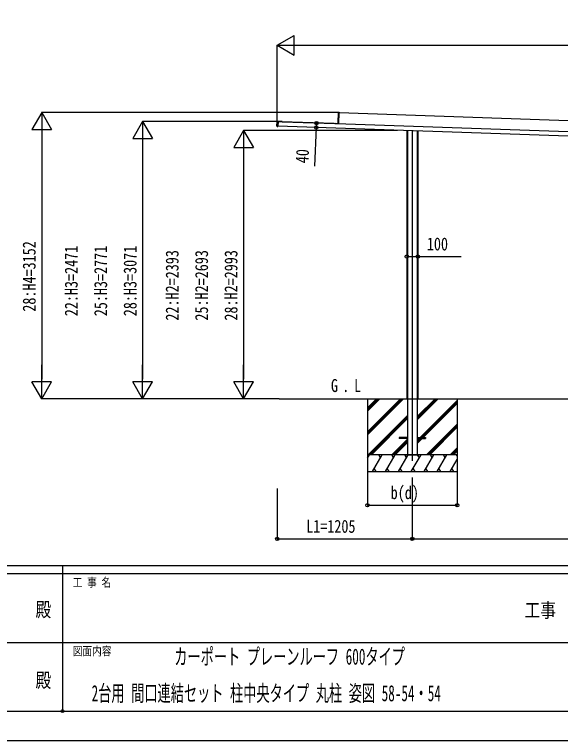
# Model space of a CAD drawing. Units: millimetres, scale not verified. Extents: x -14718 to 14718, y -10396 to 10396.
# Drawn here: x -445 to 4424, y -10394 to -3920 of the extents above; entities that cross this region are included whole.
import ezdxf
from ezdxf.enums import TextEntityAlignment as Align

# ---------------------------------------------------------------- set-up
doc = ezdxf.new("R2010")
doc.units = ezdxf.units.MM
doc.header["$LTSCALE"] = 50
doc.header["$PDMODE"] = 32
doc.header["$PDSIZE"] = 25
for name, color, linetype in [('0-2_USER1', 3, 'Continuous'), ('0-3_YKK_12', 2, 'Continuous'), ('0-4_YKK_A1', 4, 'Continuous'), ('0-5_YKK_D', 6, 'Continuous'), ('0-6_YKK_ZWAK', 7, 'Continuous')]:
    doc.layers.add(name, color=color, linetype=linetype)
doc.styles.add('ＭＳ ゴシック', font='')
doc.styles.get('ＭＳ ゴシック').set_extended_font_data('MS Gothic')

msp = doc.modelspace()

# ---------------------------------------------------------------- linework, layer by layer
at = {"layer": '0-3_YKK_12'}
msp.add_line((3102.54, -4954.03), (3102.54, -7898.8), dxfattribs=at)
at = {"layer": '0-4_YKK_A1'}
for p, q in [((2444.35, -4792.77), (2441.13, -4884.86)), ((2444.35, -4792.77), (2443.88, -4792.76)), ((2449.89, -4792.63), (2444.35, -4792.77)), ((2444.37, -4792.27), (2449.9, -4792.13)), ((2446.35, -4894.04), (2449.89, -4792.63)), ((2449.81, -4794.83), (7162.94, -4959.41)), ((2449.9, -4792.13), (2449.89, -4792.63)), ((1894.86, -4915.06), (1896.22, -4876.08)), ((1896.56, -4916.13), (1897.99, -4875.08)), ((1897.03, -4916.15), (1896.56, -4916.13)), ((1904.52, -4917.37), (1897.01, -4916.65)), ((1898.46, -4875.09), (1897.03, -4916.15)), ((1897.03, -4916.15), (1904.54, -4916.87)), ((1897.75, -4918.16), (1902.75, -4918.33)), ((1898.46, -4875.09), (1897.99, -4875.08)), ((1906.01, -4874.9), (1898.46, -4875.09)), ((1912.81, -4873.66), (1899.32, -4873.19)), ((1902.75, -4918.33), (1902.79, -4917.22)), ((1904.32, -4873.36), (1904.28, -4874.46)), ((1904.54, -4916.87), (1904.52, -4917.37)), ((1906.01, -4874.9), (1904.54, -4916.87)), ((7699.22, -5118.23), (1904.57, -4915.87)), ((7700.62, -5078.25), (1905.97, -4875.9)), ((1912.74, -4875.66), (1912.81, -4873.66)), ((1918.81, -4873.87), (1912.81, -4873.66)), ((1918.74, -4875.87), (1918.81, -4873.87)), ((1928.8, -4874.22), (1918.81, -4873.87)), ((1928.73, -4876.22), (1928.8, -4874.22)), ((1934.73, -4876.43), (1934.8, -4874.43)), ((1936.9, -4876.98), (1936.94, -4875.88)), ((2438.48, -4894.49), (1936.9, -4876.98)), ((2406.33, -4892.27), (1936.94, -4875.88)), ((1941.75, -4877.15), (1941.76, -4876.85)), ((1941.76, -4876.85), (1941.78, -4876.25)), ((2406.3, -4893.37), (2406.33, -4892.27)), ((2411.34, -4893.54), (2411.35, -4893.24)), ((2411.35, -4893.24), (2411.37, -4892.64)), ((2411.37, -4892.64), (2411.38, -4892.35)), ((2415.34, -4893.68), (2415.36, -4892.98)), ((2446.34, -4894.07), (2415.36, -4892.98)), ((2440.85, -4892.87), (2440.38, -4892.86)), ((2441.13, -4884.86), (2440.66, -4884.85)), ((2441.13, -4884.86), (2440.85, -4892.87)), ((2446.35, -4894.04), (2446.32, -4894.77)), ((3052.54, -4955.96), (3052.54, -7346.3)), ((3059.41, -4956.2), (3059.41, -7846.3)), ((3145.68, -4959.21), (3145.68, -7846.3)), ((3152.54, -4959.45), (3152.54, -7346.3)), ((1915.01, -7346.3), (8213.41, -7346.3)), ((2702.54, -7346.3), (2702.54, -7996.3)), ((2702.54, -7640.28), (2996.52, -7346.3)), ((2702.54, -7654.42), (3010.66, -7346.3)), ((2702.54, -7668.56), (3024.81, -7346.3)), ((2702.54, -7428.14), (2784.39, -7346.3)), ((2702.54, -7442.29), (2798.53, -7346.3)), ((2702.54, -7456.43), (2812.67, -7346.3)), ((3145.68, -7533.79), (3333.17, -7346.3)), ((3145.68, -7519.65), (3319.03, -7346.3)), ((3145.68, -7505.51), (3304.89, -7346.3)), ((3171.52, -7691.8), (3502.54, -7360.78)), ((3185.66, -7691.8), (3502.54, -7374.92)), ((3502.54, -7346.3), (3502.54, -7996.3)), ((3199.8, -7691.8), (3502.54, -7389.06)), ((2708.65, -7846.3), (3059.41, -7495.55)), ((2722.79, -7846.3), (3059.41, -7509.69)), ((2736.94, -7846.3), (3059.41, -7523.83)), ((3229.15, -7846.3), (3502.54, -7572.91)), ((3243.29, -7846.3), (3502.54, -7587.05)), ((3257.44, -7846.3), (3502.54, -7601.2)), ((2985.04, -7691.8), (2985.04, -7700.8)), ((3059.41, -7691.8), (2985.04, -7691.8)), ((3059.41, -7700.8), (2985.04, -7700.8)), ((3145.68, -7691.8), (3220.04, -7691.8)), ((3145.68, -7745.92), (3190.8, -7700.8)), ((3145.68, -7717.64), (3162.52, -7700.8)), ((3145.68, -7731.78), (3176.66, -7700.8)), ((3145.68, -7700.8), (3220.04, -7700.8)), ((3220.04, -7691.8), (3220.04, -7700.8)), ((2920.78, -7846.3), (3059.41, -7707.68)), ((2934.93, -7846.3), (3059.41, -7721.82)), ((2949.07, -7846.3), (3059.41, -7735.96)), ((3441.28, -7846.3), (3502.54, -7785.04)), ((3455.43, -7846.3), (3502.54, -7799.18)), ((3469.57, -7846.3), (3502.54, -7813.33)), ((3502.54, -7846.3), (2702.54, -7846.3)), ((2702.54, -7875.24), (2719.25, -7846.3)), ((2704.25, -7872.28), (2702.54, -7869.32)), ((2747.09, -7996.3), (2833.69, -7846.3)), ((2818.69, -7872.28), (2803.69, -7846.3)), ((2862.56, -7996.3), (2949.16, -7846.3)), ((2934.16, -7872.28), (2919.16, -7846.3)), ((2978.03, -7996.3), (3064.63, -7846.3)), ((3049.63, -7872.28), (3034.63, -7846.3)), ((3041.64, -7846.3), (3163.44, -7846.3)), ((3093.5, -7996.3), (3180.1, -7846.3)), ((3165.1, -7872.28), (3150.1, -7846.3)), ((3208.97, -7996.3), (3295.57, -7846.3)), ((3280.57, -7872.28), (3265.57, -7846.3)), ((3324.44, -7996.3), (3411.04, -7846.3)), ((3396.04, -7872.28), (3381.04, -7846.3)), ((3439.91, -7996.3), (3502.54, -7887.82)), ((3502.54, -7856.75), (3496.51, -7846.3)), ((2702.54, -7996.3), (3502.54, -7996.3)), ((2762.09, -7970.32), (2777.09, -7996.3)), ((2877.56, -7970.32), (2892.56, -7996.3)), ((2993.03, -7970.32), (3008.03, -7996.3)), ((3108.5, -7970.32), (3123.5, -7996.3)), ((3223.97, -7970.32), (3238.97, -7996.3)), ((3339.44, -7970.32), (3354.44, -7996.3)), ((3454.91, -7970.32), (3469.91, -7996.3))]:
    msp.add_line(p, q, dxfattribs=at)
for points in [[(2440.38, -4892.86), (2440.66, -4884.85), (2443.88, -4792.76)], [(1898.48, -4874.59), (1906.02, -4874.4), (1906.01, -4874.9)], [(1941.3, -4874.65), (1941.23, -4876.65), (1905.99, -4875.42)], [(1941.3, -4874.65), (1934.8, -4874.43), (1928.8, -4874.22)], [(1941.78, -4876.25), (1941.79, -4875.95), (2411.38, -4892.35)], [(2415.36, -4892.98), (2415.38, -4892.48), (2440.07, -4893.35)]]:
    msp.add_lwpolyline(points, dxfattribs=at)
for centre, radius, start, end in [((2444.38, -4792.77), 0.5, 91.5, 178), ((2446.41, -4792.59), 2.07, 171.06854, 184.93146), ((1897.86, -4915.16), 3, 178, 268), ((1899.22, -4876.19), 3, 88, 178), ((1897.06, -4916.15), 0.5, 178, 264.5), ((1899.07, -4916.47), 2.07, 171.06854, 184.93146), ((1898.49, -4875.09), 0.5, 91.5, 178), ((1900.52, -4874.92), 2.07, 171.06854, 184.93146), ((2439.88, -4892.84), 0.5, 268, 358), ((2439.88, -4892.57), 0.765, 269.05171, 301.0406), ((2440.07, -4893.1), 0.242, 269.80053, 328.78296), ((2442.95, -4878.08), 15.54, 259.3054, 261.87346), ((2440.58, -4895.05), 1.85, 83.82294, 99.58333), ((2437.62, -4892.99), 3.17, 351.51431, 355.97407), ((2439.85, -4892.84), 1, 337.89786, 358), ((2446.3, -4894.04), 0.046, 321.12762, 0.80407)]:
    msp.add_arc(centre, radius, start, end, dxfattribs=at)
for centre, ratio, start_param in [((2433.26, -4893.61), 0.038227, 0), ((2433.28, -4893.61), 0.061163, 0.0374041)]:
    msp.add_ellipse(centre, major_axis=(13.07, -0.46), ratio=ratio, start_param=start_param, end_param=0.962078, dxfattribs=at)
at = {"layer": '0-5_YKK_D'}
for p, q in [((1897.57, -4194.3), (2049.12, -4106.8)), ((2049.12, -4281.8), (2049.12, -4106.8)), ((1897.57, -4888.69), (1897.57, -4193.3)), ((1897.57, -4194.3), (2049.12, -4281.8)), ((1897.57, -4194.3), (2200.68, -4194.3)), ((2072.57, -4194.3), (7532.57, -4194.3)), ((-202.43, -4794.3), (-289.93, -4945.85)), ((2444.98, -4794.3), (-203.43, -4794.3)), ((-202.43, -4794.3), (-114.93, -4945.85)), ((-202.43, -4794.3), (-202.43, -5097.41)), ((697.57, -4875.3), (610.07, -5026.85)), ((1898.42, -4875.3), (696.57, -4875.3)), ((697.57, -4875.3), (785.07, -5026.85)), ((697.57, -4875.3), (697.57, -5178.41)), ((-289.93, -4945.85), (-114.93, -4945.85)), ((-202.43, -4969.3), (-202.43, -7171.3)), ((1597.57, -4953.3), (1510.07, -5104.85)), ((2970.59, -4953.3), (1596.57, -4953.3)), ((1597.57, -4953.3), (1685.07, -5104.85)), ((1597.57, -4953.3), (1597.57, -5256.41)), ((610.07, -5026.85), (785.07, -5026.85)), ((697.57, -5050.3), (697.57, -7171.3)), ((1510.07, -5104.85), (1685.07, -5104.85)), ((1597.57, -5128.3), (1597.57, -7171.3)), ((-202.43, -7346.3), (-202.43, -7043.19)), ((697.57, -7346.3), (697.57, -7043.19)), ((1597.57, -7346.3), (1597.57, -7043.19)), ((-202.43, -7346.3), (-289.93, -7194.75)), ((-114.93, -7194.75), (-289.93, -7194.75)), ((-202.43, -7346.3), (-114.93, -7194.75)), ((697.57, -7346.3), (610.07, -7194.75)), ((785.07, -7194.75), (610.07, -7194.75)), ((697.57, -7346.3), (785.07, -7194.75)), ((1597.57, -7346.3), (1510.07, -7194.75)), ((1685.07, -7194.75), (1510.07, -7194.75)), ((1597.57, -7346.3), (1685.07, -7194.75)), ((1914.01, -7346.3), (-203.43, -7346.3)), ((1914.01, -7346.3), (696.57, -7346.3)), ((1914.01, -7346.3), (1596.57, -7346.3)), ((2702.54, -7997.3), (2702.54, -8297.3)), ((3502.54, -7997.3), (3502.54, -8297.3)), ((3102.54, -8049.8), (3102.54, -8597.3)), ((3102.54, -8049.8), (3102.54, -8597.3)), ((1897.54, -8146.3), (1897.54, -8597.3)), ((2702.54, -8296.3), (3502.54, -8296.3)), ((1897.54, -8596.3), (3102.54, -8596.3)), ((3102.54, -8596.3), (6502.54, -8596.3))]:
    msp.add_line(p, q, dxfattribs=at)
for points in [[(2247.82, -4887.83), (2245.91, -4927.79), (2229.48, -5271.2)], [(3052.54, -6078.46), (3152.54, -6078.46), (3537.64, -6078.46)]]:
    msp.add_lwpolyline(points, dxfattribs=at)
for centre in [(2245.91, -4927.79), (2247.82, -4887.83), (3052.54, -6078.46), (3152.54, -6078.46), (2702.54, -8296.3), (3502.54, -8296.3), (1897.54, -8596.3), (3102.54, -8596.3), (3102.54, -8596.3)]:
    msp.add_circle(centre, 14.88, dxfattribs=at)
at = {"layer": '0-6_YKK_ZWAK'}
for p, q in [((13632.57, -8836.3), (-13667.43, -8836.3)), ((-17.43, -8836.3), (-17.43, -10131.3)), ((-17.43, -8906.3), (-4567.43, -8906.3)), ((4532.57, -8906.3), (-17.43, -8906.3)), ((-4541.18, -9518.8), (-17.43, -9518.8)), ((-17.43, -9518.8), (4532.57, -9518.8)), ((-4567.43, -10131.3), (-17.43, -10131.3)), ((-17.43, -10131.3), (4532.57, -10131.3))]:
    msp.add_line(p, q, dxfattribs=at)
msp.add_lwpolyline([(-14717.5, -10393.8), (14717.5, -10393.8), (14717.5, 10396.2), (-14717.5, 10396.2)], close=True, dxfattribs=at)
msp.add_point((-17.43, -10131.3), dxfattribs=at)

# ---------------------------------------------------------------- texts
at = {"layer": '0-2_USER1', "style": 'ＭＳ ゴシック'}
for s, height, width, p in [('G', 115.5, 0.8, (2376.42, -7320.99)), ('L', 115.5, 0.8, (2583.29, -7320.99)), ('.', 115.5, 0.8, (2477.22, -7320.99)), ('カーポート プレーンルーフ 600タイプ', 143.7, 0.6, (979.58, -9760.47)), ('2台用 間口連結セット 柱中央タイプ 丸柱 姿図 58-54・54', 143.7, 0.6, (242.62, -10087.13))]:
    msp.add_text(s, height=height, dxfattribs=dict(at, width=width)).set_placement(p, align=Align.BOTTOM_LEFT)
at = {"layer": '0-5_YKK_D', "style": 'ＭＳ ゴシック', "width": 0.8}
for s, rotation, p in [('40', 87.262, (2210.46, -5250.27)), ('28:H4=3152', 90, (-222.43, -6570.1)), ('22:H3=2471', 90, (152.57, -6610.6)), ('25:H3=2771', 90, (415.07, -6610.6)), ('28:H3=3071', 90, (677.57, -6610.6)), ('22:H2=2393', 90, (1052.57, -6649.6)), ('25:H2=2693', 90, (1315.07, -6649.6)), ('28:H2=2993', 90, (1577.57, -6649.6))]:
    msp.add_text(s, height=115.5, rotation=rotation, dxfattribs=at).set_placement(p, align=Align.BOTTOM_LEFT)
for s, p in [('100', (3232.04, -6058.46)), ('b(d)', (2909.34, -8276.3)), ('L1=1205', (2155.64, -8576.3))]:
    msp.add_text(s, height=115.5, dxfattribs=at).set_placement(p, align=Align.BOTTOM_LEFT)
at = {"layer": '0-6_YKK_ZWAK', "style": 'ＭＳ ゴシック', "width": 0.8}
for s, height, p in [('工 事 名', 76.98, (74.44, -9046.3)), ('殿', 128.3, (-257.83, -9329.22)), ('工事', 128.3, (4103.17, -9334.93)), ('図面内容', 76.98, (74.44, -9658.8)), ('殿', 128.3, (-257.83, -9959.22))]:
    msp.add_text(s, height=height, dxfattribs=at).set_placement(p, align=Align.BOTTOM_LEFT)

doc.saveas('drawing.dxf')
